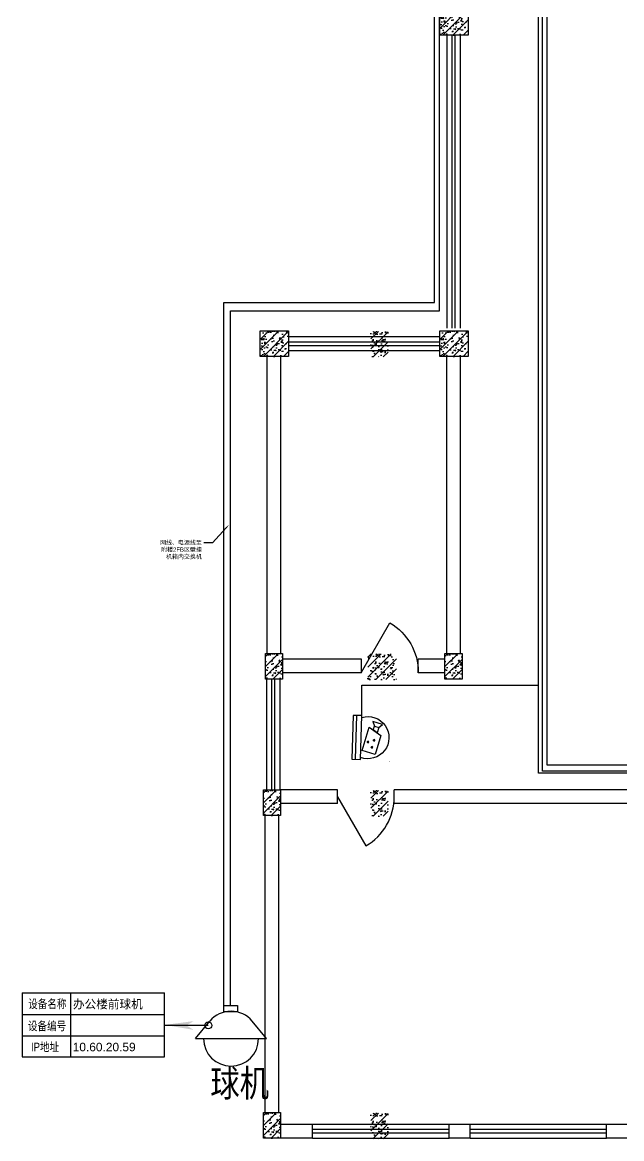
# Model space of a CAD drawing. Header units: millimetres. Extents: x 1454 to 76815, y 2126 to 32240.
# Drawn here: x 16514 to 23542, y 2126 to 15217 of the extents above; entities that cross this region are included whole.
import ezdxf
from ezdxf import colors
from ezdxf.entities.mleader import LeaderData, LeaderLine
from ezdxf.enums import TextEntityAlignment as Align
from ezdxf.math import Vec2, Vec3

# ---------------------------------------------------------------- set-up
doc = ezdxf.new("R2010")
doc.units = ezdxf.units.MM
doc.linetypes.add('CONTINOUS', pattern=[0])
for name, color, linetype in [('2期图框', 7, 'Continuous'), ('2期技防设备', 7, 'Continuous'), ('BD0', 7, 'Continuous'), ('C', 7, 'Continuous'), ('EBL', 3, 'Continuous'), ('EV-保安监控', 130, 'Continuous'), ('M', 7, 'Continuous'), ('WINDOW_TEXT', 7, 'Continuous'), ('Z', 7, 'Continuous'), ('Z1', 9, 'Continuous'), ('安防设备', 1, 'Continuous'), ('文字说明', 7, 'Continuous'), ('标注', 3, 'Continuous')]:
    doc.layers.add(name, color=color, linetype=linetype)
doc.styles.add('china', font='SimSun.ttf', dxfattribs={"width": 0.8})
doc.styles.add('SIMPLEX', font='SIMPLEX.SHX')
doc.styles.get("Standard").update_dxf_attribs({"font": 'arial.ttf'})
doc.linetypes.add('ZIGZAG', pattern='A,0.00254,-5.08,[131,ltypeshp.shx,S=5.08,R=0,X=-5.08,Y=0],-10.16,[131,ltypeshp.shx,S=5.08,R=180,X=5.08,Y=0],-5.08', length=20.32254)

# ---------------------------------------------------------------- blocks, each defined once
blk = doc.blocks.new('_DBLK')
blk.add_line((-0.5, 0), (0, -0.866))
blk.add_arc((-0.5, 0), 1, 300, 0)
at = {"layer": 'WINDOW_TEXT', "style": 'SIMPLEX', "flags": 9}
blk.add_attdef('A', text='', height=1, dxfattribs=at).set_placement((0, 1.5), align=Align.MIDDLE)
blk = doc.blocks.new('A$C7263570F')
at = {"layer": '安防设备', "color": 1, "linetype": 'Continuous', "lineweight": -3}
for p, q in [((0, 428), (0, 327)), ((514, 428), (0, 428)), ((514, 327), (514, 428)), ((514, 389), (0, 389)), ((0, 327), (514, 327)), ((62, 158), (105, 312)), ((105, 312), (382, 234)), ((288, 95), (62, 158)), ((141, 202), (138, 196)), ((138, 196), (141, 190)), ((141, 202), (147, 205)), ((141, 190), (147, 188)), ((147, 205), (153, 202)), ((147, 188), (153, 190)), ((153, 202), (155, 196)), ((155, 196), (153, 190)), ((201, 250), (198, 244)), ((198, 244), (201, 237)), ((201, 250), (207, 252)), ((201, 237), (207, 235)), ((207, 252), (213, 250)), ((207, 235), (213, 237)), ((213, 250), (215, 244)), ((215, 244), (213, 237)), ((222, 179), (219, 173)), ((219, 173), (222, 167)), ((222, 179), (228, 182)), ((222, 167), (228, 165)), ((228, 182), (234, 179)), ((228, 165), (234, 167)), ((234, 179), (236, 173)), ((236, 173), (234, 167)), ((382, 234), (288, 95)), ((319, 141), (351, 188)), ((380, 124), (319, 141)), ((351, 188), (395, 175)), ((395, 175), (380, 124)), ((395, 175), (380, 124)), ((447, 194), (395, 175)), ((415, 81), (447, 194)), ((380, 124), (415, 81))]:
    blk.add_line(p, q, dxfattribs=at)
at = {"layer": '安防设备', "color": 1, "linetype": 'Continuous', "lineweight": -3, "extrusion": (0, 0, -1)}
blk.add_ellipse((258, 248), major_axis=(0, 248), ratio=1, start_param=1.247574, end_param=5.035609, dxfattribs=at)
at = {"layer": '安防设备', "color": 1, "lineweight": -3, "extrusion": (0, 0, -1)}
for centre, major_axis, start_param, end_param in [((147, 196), (6.02, 6.02), 3.926991, 10.210176), ((207, 244), (6.02, 6.02), 3.926991, 10.210176), ((228, 173), (-6.02, 6.02), 5.497787, 11.780972)]:
    blk.add_ellipse(centre, major_axis=major_axis, ratio=1, start_param=start_param, end_param=end_param, dxfattribs=at)
at = {"layer": '安防设备', "color": 1, "linetype": 'Continuous', "lineweight": -3}
for points in [[(153, 202), (155, 196), (138, 196)], [(147, 205), (153, 202), (141, 202)], [(155, 196), (153, 190), (141, 190)], [(213, 250), (215, 244), (198, 244)], [(207, 252), (213, 250), (201, 250)], [(215, 244), (213, 237), (201, 237)], [(234, 179), (236, 173), (219, 173)], [(228, 182), (234, 179), (222, 179)], [(236, 173), (234, 167), (222, 167)]]:
    blk.add_solid(points, dxfattribs=at)
at = {"layer": '安防设备', "color": 1, "linetype": 'Continuous', "lineweight": -3, "extrusion": (0, 0, -1)}
for points in [[(-153, 202), (-141, 202), (-138, 196)], [(-155, 196), (-138, 196), (-141, 190)], [(-153, 190), (-141, 190), (-147, 188)], [(-213, 250), (-201, 250), (-198, 244)], [(-215, 244), (-198, 244), (-201, 237)], [(-213, 237), (-201, 237), (-207, 235)], [(-234, 179), (-222, 179), (-219, 173)], [(-236, 173), (-219, 173), (-222, 167)], [(-234, 167), (-222, 167), (-228, 165)]]:
    blk.add_solid(points, dxfattribs=at)
at = {"flags": 1}
for tag, p in [('SADA', (-61, 174)), ('ID', (664, -175)), ('名称', (-88, -232))]:
    blk.add_attdef(tag, p, '', height=200, dxfattribs=at)
blk.add_attdef('名称', (-20, -15), '', height=2.5)
blk = doc.blocks.new('A$C0CE75FD1')
at = {"layer": '安防设备'}
for p, q in [((0, 273), (143, 447)), ((708, 273), (565, 447)), ((0, 273), (708, 273))]:
    blk.add_line(p, q, dxfattribs=at)
blk.add_lwpolyline([(282, 603), (419, 603), (419, 539), (282, 539)], close=True, dxfattribs=at)
for start, end in [(39.4574, 140.5426), (180, 0)]:
    blk.add_arc((354, 273), 273, start, end, dxfattribs=at)
blk = doc.blocks.new('11')
at = {"layer": '2期图框', "color": 0}
for p, q in [((596664, 42851), (598331, 42851)), ((596664, 42599), (598331, 42599)), ((596664, 42347), (598331, 42347)), ((596664, 42101), (598331, 42101))]:
    blk.add_line(p, q, dxfattribs=at)
at = {"layer": 'EBL'}
blk.add_line((598845, 42471), (598330, 42471), dxfattribs=at)
blk.add_circle((598845, 42471), 40, dxfattribs=at)
blk.add_solid([(598331, 42476), (598672, 42419), (598674, 42521), (598588, 42471)], dxfattribs=at)
at = {"layer": '文字说明', "linetype": 'ZIGZAG'}
for p, q in [((596664, 42851), (596664, 42101)), ((597232, 42101), (597232, 42851)), ((598331, 42101), (598331, 42851))]:
    blk.add_line(p, q, dxfattribs=at)
at = {"layer": '2期技防设备', "width": 0.8}
for s, p in [('设备名称', (596733, 42672)), ('设备编号', (596730, 42413)), ('IP地址', (596766, 42168))]:
    blk.add_text(s, height=100, dxfattribs=at).set_placement(p)
at = {"layer": '文字说明', "linetype": 'ZIGZAG'}
for tag, p in [('设备名称', (597258, 42669)), ('设备编号', (597255, 42414)), ('IP地址', (597255, 42167))]:
    blk.add_attdef(tag, p, '', height=100, dxfattribs=at)

msp = doc.modelspace()

# ---------------------------------------------------------------- hatches: boundary and pattern name
at = {"layer": 'Z1'}
h = msp.add_hatch(dxfattribs=at)
h.set_pattern_fill('AR-CONC', color=256, scale=20, style=0)
h.set_pattern_definition([(50, (-1457414.38, -518627.62), (143.4520365, -12.550427), [15, -165]), (355, (-1457414.38, -518627.62), (-27.750267, 150.438427), [12, -132]), (100.4514, (-1457402.42, -518628.67), (115.701876, 137.887908), [12.748038, -140.228422]), (46.1842, (-1457414.38, -518587.62), (213.44821, -33.103803), [22.5, -247.5]), (96.6356, (-1457396.6, -518590.38), (186.93254, 194.823574), [19.122058, -210.3426]), (351.1842, (-1457414.38, -518587.62), (186.93239, 194.82372), [18, -198]), (21, (-1457394.38, -518597.62), (119.38141, -80.523778), [15, -165]), (326, (-1457394.38, -518597.62), (48.663066, 145.030009), [12, -132]), (71.4514, (-1457384.43, -518604.33), (168.044526, 64.506099), [12.748038, -140.228422]), (37.5, (-1457414.38, -518627.62), (2.431971, 66.5787708), [0, -130.4, 0, -134, 0, -132.5]), (7.5, (-1457414.38, -518627.62), (52.6139075, 78.8823424), [0, -76.4, 0, -127.4, 0, -50.5]), (327.5, (-1457458.98, -518627.62), (106.7644872, -4.5109743), [0, -50, 0, -156, 0, -207]), (317.5, (-1457478.98, -518627.62), (116.637234, 20.0209965), [0, -65, 0, -103.6, 0, -147])])
h.paths.add_polyline_path([(21408, 15367), (21742, 15367), (21742, 15067), (21408, 15067)])
h = msp.add_hatch(dxfattribs=at)
h.set_pattern_fill('ANSI31', color=256, scale=666.666667, style=0)
h.set_pattern_definition([(45, (-1457414.38, -518627.62), (-58.925565, 58.925565), [])])
h.paths.add_polyline_path([(21408, 15367), (21742, 15367), (21742, 15067), (21408, 15067)])
h = msp.add_hatch(dxfattribs=at)
h.set_pattern_fill('AR-CONC', color=256, scale=20, style=0)
h.set_pattern_definition([(50, (-1459519.64, -522395.14), (143.4520365, -12.550427), [15, -165]), (355, (-1459519.64, -522395.14), (-27.750267, 150.438427), [12, -132]), (100.4514, (-1459507.69, -522396.18), (115.701876, 137.887908), [12.748038, -140.228422]), (46.1842, (-1459519.64, -522355.14), (213.44821, -33.103803), [22.5, -247.5]), (96.6356, (-1459501.85, -522357.9), (186.93254, 194.823574), [19.122058, -210.3426]), (351.1842, (-1459519.64, -522355.14), (186.93239, 194.82372), [18, -198]), (21, (-1459499.64, -522365.14), (119.38141, -80.523778), [15, -165]), (326, (-1459499.64, -522365.14), (48.663066, 145.030009), [12, -132]), (71.4514, (-1459489.69, -522371.85), (168.044526, 64.506099), [12.748038, -140.228422]), (37.5, (-1459519.64, -522395.14), (2.431971, 66.5787708), [0, -130.4, 0, -134, 0, -132.5]), (7.5, (-1459519.64, -522395.14), (52.6139075, 78.8823424), [0, -76.4, 0, -127.4, 0, -50.5]), (327.5, (-1459564.24, -522395.14), (106.7644872, -4.5109743), [0, -50, 0, -156, 0, -207]), (317.5, (-1459584.24, -522395.14), (116.637234, 20.0209965), [0, -65, 0, -103.6, 0, -147])])
h.paths.add_polyline_path([(19303, 11600), (19636, 11600), (19636, 11300), (19303, 11300)])
h = msp.add_hatch(dxfattribs=at)
h.set_pattern_fill('ANSI31', color=256, scale=666.666667, style=0)
h.set_pattern_definition([(45, (-1459519.64, -522395.14), (-58.925565, 58.925565), [])])
h.paths.add_polyline_path([(19303, 11600), (19636, 11600), (19636, 11300), (19303, 11300)])
h = msp.add_hatch(dxfattribs=at)
h.set_pattern_fill('ANSI31', color=256, scale=666.666667, style=0)
h.set_pattern_definition([(45, (-1665092.01, -96398.72), (-58.925565, 58.925565), [])])
h.paths.add_polyline_path([(20602, 11593), (20802, 11593), (20802, 11293), (20602, 11293)])
h = msp.add_hatch(dxfattribs=at)
h.set_pattern_fill('AR-CONC', color=256, scale=20, style=0)
h.set_pattern_definition([(50, (-1665092.01, -96398.72), (143.4520365, -12.550427), [15, -165]), (355, (-1665092, -96398.72), (-27.750267, 150.438427), [12, -132]), (100.4514, (-1665080.05, -96399.76), (115.701876, 137.887908), [12.748038, -140.228422]), (46.1842, (-1665092, -96358.72), (213.44821, -33.103803), [22.5, -247.5]), (96.6356, (-1665074.22, -96361.48), (186.93254, 194.823574), [19.122058, -210.3426]), (351.1842, (-1665092, -96358.72), (186.93239, 194.82372), [18, -198]), (21, (-1665072.01, -96368.72), (119.3814104, -80.523778), [15, -165]), (326, (-1665072, -96368.72), (48.663066, 145.030009), [12, -132]), (71.4514, (-1665062.06, -96375.43), (168.044526, 64.506099), [12.748038, -140.228422]), (37.5, (-1665092.007, -96398.716), (2.431971, 66.5787708), [0, -130.4, 0, -134, 0, -132.5]), (7.5, (-1665092.01, -96398.72), (52.6139075, 78.8823424), [0, -76.4, 0, -127.4, 0, -50.5]), (327.5, (-1665136.607, -96398.716), (106.7644872, -4.5109743), [0, -50, 0, -156, 0, -207]), (317.5, (-1665156.61, -96398.72), (116.637234, 20.0209965), [0, -65, 0, -103.6, 0, -147])])
h.paths.add_polyline_path([(20602, 11593), (20802, 11593), (20802, 11293), (20602, 11293)])
h = msp.add_hatch(dxfattribs=at)
h.set_pattern_fill('ANSI31', color=256, scale=666.666667, style=0)
h.set_pattern_definition([(45, (-1457414.38, -522395.14), (-58.925565, 58.925565), [])])
h.paths.add_polyline_path([(21408, 11600), (21742, 11600), (21742, 11300), (21408, 11300)])
h = msp.add_hatch(dxfattribs=at)
h.set_pattern_fill('AR-CONC', color=256, scale=20, style=0)
h.set_pattern_definition([(50, (-1457414.38, -522395.14), (143.4520365, -12.550427), [15, -165]), (355, (-1457414.38, -522395.14), (-27.750267, 150.438427), [12, -132]), (100.4514, (-1457402.42, -522396.18), (115.701876, 137.887908), [12.748038, -140.228422]), (46.1842, (-1457414.38, -522355.14), (213.44821, -33.103803), [22.5, -247.5]), (96.6356, (-1457396.6, -522357.9), (186.93254, 194.823574), [19.122058, -210.3426]), (351.1842, (-1457414.38, -522355.14), (186.93239, 194.82372), [18, -198]), (21, (-1457394.38, -522365.14), (119.38141, -80.523778), [15, -165]), (326, (-1457394.38, -522365.14), (48.663066, 145.030009), [12, -132]), (71.4514, (-1457384.43, -522371.85), (168.044526, 64.506099), [12.748038, -140.228422]), (37.5, (-1457414.38, -522395.14), (2.431971, 66.5787708), [0, -130.4, 0, -134, 0, -132.5]), (7.5, (-1457414.38, -522395.14), (52.6139075, 78.8823424), [0, -76.4, 0, -127.4, 0, -50.5]), (327.5, (-1457458.98, -522395.14), (106.7644872, -4.5109743), [0, -50, 0, -156, 0, -207]), (317.5, (-1457478.98, -522395.14), (116.637234, 20.0209965), [0, -65, 0, -103.6, 0, -147])])
h.paths.add_polyline_path([(21408, 11600), (21742, 11600), (21742, 11300), (21408, 11300)])
h = msp.add_hatch(dxfattribs=at)
h.set_pattern_fill('ANSI31', color=256, scale=666.666667, style=0)
h.set_pattern_definition([(45, (-1459524.91, -526178.47), (-58.925565, 58.925565), [])])
h.paths.add_polyline_path([(19365, 7816), (19565, 7816), (19565, 7516), (19365, 7516)])
h = msp.add_hatch(dxfattribs=at)
h.set_pattern_fill('AR-CONC', color=256, scale=20, style=0)
h.set_pattern_definition([(50, (-1459524.91, -526178.47), (143.4520365, -12.550427), [15, -165]), (355, (-1459524.91, -526178.47), (-27.750267, 150.438427), [12, -132]), (100.4514, (-1459512.95, -526179.52), (115.701876, 137.887908), [12.748038, -140.228422]), (46.1842, (-1459524.91, -526138.47), (213.44821, -33.103803), [22.5, -247.5]), (96.6356, (-1459507.12, -526141.23), (186.93254, 194.823574), [19.122058, -210.3426]), (351.1842, (-1459524.9, -526138.47), (186.93239, 194.82372), [18, -198]), (21, (-1459504.91, -526148.47), (119.38141, -80.523778), [15, -165]), (326, (-1459504.91, -526148.47), (48.663066, 145.030009), [12, -132]), (71.4514, (-1459494.96, -526155.18), (168.044526, 64.506099), [12.748038, -140.228422]), (37.5, (-1459524.91, -526178.47), (2.431971, 66.5787708), [0, -130.4, 0, -134, 0, -132.5]), (7.5, (-1459524.91, -526178.47), (52.6139075, 78.8823424), [0, -76.4, 0, -127.4, 0, -50.5]), (327.5, (-1459569.51, -526178.47), (106.7644872, -4.5109743), [0, -50, 0, -156, 0, -207]), (317.5, (-1459589.51, -526178.47), (116.637234, 20.0209965), [0, -65, 0, -103.6, 0, -147])])
h.paths.add_polyline_path([(19365, 7816), (19565, 7816), (19565, 7516), (19365, 7516)])
h = msp.add_hatch(dxfattribs=at)
h.set_pattern_fill('AR-CONC', color=256, scale=20, style=0)
h.set_pattern_definition([(50, (-1665061.29, -100182.05), (143.4520365, -12.550427), [15, -165]), (355, (-1665061.29, -100182.05), (-27.750267, 150.438427), [12, -132]), (100.4514, (-1665049.33, -100183.1), (115.701876, 137.887908), [12.748038, -140.228422]), (46.1842, (-1665061.29, -100142.05), (213.44821, -33.103803), [22.5, -247.5]), (96.6356, (-1665043.5, -100144.8), (186.93254, 194.823574), [19.122058, -210.3426]), (351.1842, (-1665061.29, -100142.05), (186.93239, 194.82372), [18, -198]), (21, (-1665041.29, -100152.05), (119.3814104, -80.523778), [15, -165]), (326, (-1665041.29, -100152.05), (48.663066, 145.030009), [12, -132]), (71.4514, (-1665031.34, -100158.76), (168.044526, 64.506099), [12.748038, -140.228422]), (37.5, (-1665061.29, -100182.05), (2.431971, 66.5787708), [0, -130.4, 0, -134, 0, -132.5]), (7.5, (-1665061.29, -100182.05), (52.6139075, 78.8823424), [0, -76.4, 0, -127.4, 0, -50.5]), (327.5, (-1665105.89, -100182.05), (106.7644872, -4.5109743), [0, -50, 0, -156, 0, -207]), (317.5, (-1665125.89, -100182.05), (116.637234, 20.0209965), [0, -65, 0, -103.6, 0, -147])])
h.paths.add_polyline_path([(20566, 7810), (20900, 7810), (20900, 7510), (20566, 7510)])
h = msp.add_hatch(dxfattribs=at)
h.set_pattern_fill('ANSI31', color=256, scale=666.666667, style=0)
h.set_pattern_definition([(45, (-1665061.29, -100182.05), (-58.925565, 58.925565), [])])
h.paths.add_polyline_path([(20566, 7810), (20900, 7810), (20900, 7510), (20566, 7510)])
h = msp.add_hatch(dxfattribs=at)
h.set_pattern_fill('AR-CONC', color=256, scale=20, style=0)
h.set_pattern_definition([(50, (-1457419.65, -526178.47), (143.4520365, -12.550427), [15, -165]), (355, (-1457419.65, -526178.47), (-27.750267, 150.438427), [12, -132]), (100.4514, (-1457407.7, -526179.52), (115.701876, 137.887908), [12.748038, -140.228422]), (46.1842, (-1457419.65, -526138.47), (213.44821, -33.103803), [22.5, -247.5]), (96.6356, (-1457401.86, -526141.23), (186.93254, 194.823574), [19.122058, -210.3426]), (351.1842, (-1457419.65, -526138.47), (186.93239, 194.82372), [18, -198]), (21, (-1457399.65, -526148.47), (119.38141, -80.523778), [15, -165]), (326, (-1457399.65, -526148.47), (48.663066, 145.030009), [12, -132]), (71.4514, (-1457389.7, -526155.18), (168.044526, 64.506099), [12.748038, -140.228422]), (37.5, (-1457419.65, -526178.47), (2.431971, 66.5787708), [0, -130.4, 0, -134, 0, -132.5]), (7.5, (-1457419.65, -526178.47), (52.6139075, 78.8823424), [0, -76.4, 0, -127.4, 0, -50.5]), (327.5, (-1457464.25, -526178.47), (106.7644872, -4.5109743), [0, -50, 0, -156, 0, -207]), (317.5, (-1457484.25, -526178.47), (116.637234, 20.0209965), [0, -65, 0, -103.6, 0, -147])])
h.paths.add_polyline_path([(21470, 7816), (21670, 7816), (21670, 7516), (21470, 7516)])
h = msp.add_hatch(dxfattribs=at)
h.set_pattern_fill('ANSI31', color=256, scale=666.666667, style=0)
h.set_pattern_definition([(45, (-1457419.65, -526178.47), (-58.925565, 58.925565), [])])
h.paths.add_polyline_path([(21470, 7816), (21670, 7816), (21670, 7516), (21470, 7516)])
h = msp.add_hatch(dxfattribs=at)
h.set_pattern_fill('AR-CONC', color=256, scale=20, style=0)
h.set_pattern_definition([(50, (-1459547.71, -527778.47), (143.4520365, -12.550427), [15, -165]), (355, (-1459547.71, -527778.47), (-27.750267, 150.438427), [12, -132]), (100.4514, (-1459535.76, -527779.52), (115.701876, 137.887908), [12.748038, -140.228422]), (46.1842, (-1459547.71, -527738.47), (213.44821, -33.103803), [22.5, -247.5]), (96.6356, (-1459529.93, -527741.23), (186.93254, 194.823574), [19.122058, -210.3426]), (351.1842, (-1459547.71, -527738.47), (186.93239, 194.82372), [18, -198]), (21, (-1459527.71, -527748.47), (119.38141, -80.523778), [15, -165]), (326, (-1459527.71, -527748.47), (48.663066, 145.030009), [12, -132]), (71.4514, (-1459517.76, -527755.18), (168.044526, 64.506099), [12.748038, -140.228422]), (37.5, (-1459547.71, -527778.47), (2.431971, 66.5787708), [0, -130.4, 0, -134, 0, -132.5]), (7.5, (-1459547.71, -527778.47), (52.6139075, 78.8823424), [0, -76.4, 0, -127.4, 0, -50.5]), (327.5, (-1459592.31, -527778.47), (106.7644872, -4.5109743), [0, -50, 0, -156, 0, -207]), (317.5, (-1459612.31, -527778.47), (116.637234, 20.0209965), [0, -65, 0, -103.6, 0, -147])])
h.paths.add_polyline_path([(19342, 6216), (19542, 6216), (19542, 5916), (19342, 5916)])
h = msp.add_hatch(dxfattribs=at)
h.set_pattern_fill('ANSI31', color=256, scale=666.666667, style=0)
h.set_pattern_definition([(45, (-1459547.71, -527778.47), (-58.925565, 58.925565), [])])
h.paths.add_polyline_path([(19342, 6216), (19542, 6216), (19542, 5916), (19342, 5916)])
h = msp.add_hatch(dxfattribs=at)
h.set_pattern_fill('ANSI31', color=256, scale=666.666667, style=0)
h.set_pattern_definition([(45, (-1665092.01, -101782.05), (-58.925565, 58.925565), [])])
h.paths.add_polyline_path([(20602, 6210), (20802, 6210), (20802, 5910), (20602, 5910)])
h = msp.add_hatch(dxfattribs=at)
h.set_pattern_fill('AR-CONC', color=256, scale=20, style=0)
h.set_pattern_definition([(50, (-1665092.01, -101782.05), (143.4520365, -12.550427), [15, -165]), (355, (-1665092, -101782.05), (-27.750267, 150.438427), [12, -132]), (100.4514, (-1665080.05, -101783.1), (115.701876, 137.887908), [12.748038, -140.228422]), (46.1842, (-1665092, -101742.05), (213.44821, -33.103803), [22.5, -247.5]), (96.6356, (-1665074.22, -101744.8), (186.93254, 194.823574), [19.122058, -210.3426]), (351.1842, (-1665092, -101742.05), (186.93239, 194.82372), [18, -198]), (21, (-1665072.01, -101752.05), (119.3814104, -80.523778), [15, -165]), (326, (-1665072, -101752.05), (48.663066, 145.030009), [12, -132]), (71.4514, (-1665062.06, -101758.76), (168.044526, 64.506099), [12.748038, -140.228422]), (37.5, (-1665092.007, -101782.05), (2.431971, 66.5787708), [0, -130.4, 0, -134, 0, -132.5]), (7.5, (-1665092.01, -101782.05), (52.6139075, 78.8823424), [0, -76.4, 0, -127.4, 0, -50.5]), (327.5, (-1665136.607, -101782.05), (106.7644872, -4.5109743), [0, -50, 0, -156, 0, -207]), (317.5, (-1665156.61, -101782.05), (116.637234, 20.0209965), [0, -65, 0, -103.6, 0, -147])])
h.paths.add_polyline_path([(20602, 6210), (20802, 6210), (20802, 5910), (20602, 5910)])
h = msp.add_hatch(dxfattribs=at)
h.set_pattern_fill('AR-CONC', color=256, scale=20, style=0)
h.set_pattern_definition([(50, (-1459547.71, -531561.8), (143.4520365, -12.550427), [15, -165]), (355, (-1459547.71, -531561.8), (-27.750267, 150.438427), [12, -132]), (100.4514, (-1459535.76, -531562.85), (115.701876, 137.887908), [12.748038, -140.228422]), (46.1842, (-1459547.71, -531521.8), (213.44821, -33.103803), [22.5, -247.5]), (96.6356, (-1459529.93, -531524.56), (186.93254, 194.823574), [19.122058, -210.3426]), (351.1842, (-1459547.71, -531521.8), (186.93239, 194.82372), [18, -198]), (21, (-1459527.71, -531531.8), (119.38141, -80.523778), [15, -165]), (326, (-1459527.71, -531531.8), (48.663066, 145.030009), [12, -132]), (71.4514, (-1459517.76, -531538.51), (168.044526, 64.506099), [12.748038, -140.228422]), (37.5, (-1459547.71, -531561.804), (2.431971, 66.5787708), [0, -130.4, 0, -134, 0, -132.5]), (7.5, (-1459547.71, -531561.804), (52.6139075, 78.8823424), [0, -76.4, 0, -127.4, 0, -50.5]), (327.5, (-1459592.31, -531561.804), (106.7644872, -4.5109743), [0, -50, 0, -156, 0, -207]), (317.5, (-1459612.31, -531561.8), (116.637234, 20.0209965), [0, -65, 0, -103.6, 0, -147])])
h.paths.add_polyline_path([(19342, 2433), (19542, 2433), (19542, 2133), (19342, 2133)])
h = msp.add_hatch(dxfattribs=at)
h.set_pattern_fill('ANSI31', color=256, scale=666.666667, style=0)
h.set_pattern_definition([(45, (-1459547.71, -531561.804), (-58.925565, 58.925565), [])])
h.paths.add_polyline_path([(19342, 2433), (19542, 2433), (19542, 2133), (19342, 2133)])
h = msp.add_hatch(dxfattribs=at)
h.set_pattern_fill('ANSI31', color=256, scale=666.666667, style=0)
h.set_pattern_definition([(45, (-1665092.01, -105565.38), (-58.925565, 58.925565), [])])
h.paths.add_polyline_path([(20602, 2426), (20802, 2426), (20802, 2126), (20602, 2126)])
h = msp.add_hatch(dxfattribs=at)
h.set_pattern_fill('AR-CONC', color=256, scale=20, style=0)
h.set_pattern_definition([(50, (-1665092.01, -105565.38), (143.4520365, -12.550427), [15, -165]), (355, (-1665092, -105565.38), (-27.750267, 150.438427), [12, -132]), (100.4514, (-1665080.05, -105566.43), (115.701876, 137.887908), [12.748038, -140.228422]), (46.1842, (-1665092, -105525.38), (213.44821, -33.103803), [22.5, -247.5]), (96.6356, (-1665074.22, -105528.14), (186.93254, 194.823574), [19.122058, -210.3426]), (351.1842, (-1665092, -105525.38), (186.93239, 194.82372), [18, -198]), (21, (-1665072.01, -105535.38), (119.3814104, -80.523778), [15, -165]), (326, (-1665072, -105535.38), (48.663066, 145.030009), [12, -132]), (71.4514, (-1665062.06, -105542.1), (168.044526, 64.506099), [12.748038, -140.228422]), (37.5, (-1665092.007, -105565.383), (2.431971, 66.5787708), [0, -130.4, 0, -134, 0, -132.5]), (7.5, (-1665092.01, -105565.38), (52.6139075, 78.8823424), [0, -76.4, 0, -127.4, 0, -50.5]), (327.5, (-1665136.607, -105565.383), (106.7644872, -4.5109743), [0, -50, 0, -156, 0, -207]), (317.5, (-1665156.61, -105565.38), (116.637234, 20.0209965), [0, -65, 0, -103.6, 0, -147])])
h.paths.add_polyline_path([(20602, 2426), (20802, 2426), (20802, 2126), (20602, 2126)])

# ---------------------------------------------------------------- linework, layer by layer
at = {"layer": 'BD0'}
for p, q in [((19386, 7816), (19386, 11300)), ((19546, 9066), (19546, 11300)), ((21491, 7816), (21491, 11300)), ((21651, 9066), (21651, 11300)), ((19546, 7816), (19546, 9166)), ((21651, 7816), (21651, 9166)), ((20491, 7748), (19565, 7748)), ((21470, 7748), (21157, 7748)), ((20491, 7588), (19565, 7588)), ((21470, 7588), (21157, 7588)), ((20208, 6216), (19542, 6216)), ((20208, 6056), (20208, 6216)), ((23471, 6216), (20875, 6216)), ((20875, 6056), (20875, 6216)), ((23675, 6216), (23471, 6216)), ((20208, 6056), (19542, 6056)), ((23675, 6056), (20875, 6056)), ((19362, 2433), (19362, 5916)), ((19522, 2433), (19522, 5916)), ((19918, 2293), (19542, 2293)), ((19918, 2133), (19918, 2293)), ((21765, 2293), (21518, 2293)), ((21518, 2133), (21518, 2293)), ((21765, 2133), (21765, 2293)), ((23365, 2133), (23365, 2293)), ((23675, 2293), (23365, 2293)), ((19918, 2133), (19542, 2133)), ((21765, 2133), (21518, 2133)), ((23675, 2133), (23365, 2133))]:
    msp.add_line(p, q, dxfattribs=at)
at = {"layer": 'C', "color": 7}
for p, q in [((21491, 15067), (21491, 11629)), ((21551, 15067), (21551, 11629)), ((21591, 11629), (21591, 15067)), ((21651, 11629), (21651, 15067)), ((21408, 11528), (19636, 11528)), ((21408, 11468), (19636, 11468)), ((19636, 11428), (21408, 11428)), ((19636, 11368), (21408, 11368)), ((19376, 7516), (19376, 6216)), ((19436, 7516), (19436, 6216)), ((19476, 6216), (19476, 7516)), ((19536, 6216), (19536, 7516)), ((21518, 2293), (19918, 2293)), ((21518, 2233), (19918, 2233)), ((23365, 2293), (21765, 2293)), ((23365, 2233), (21765, 2233)), ((19918, 2193), (21518, 2193)), ((19918, 2133), (21518, 2133)), ((21765, 2193), (23365, 2193)), ((21765, 2133), (23365, 2133))]:
    msp.add_line(p, q, dxfattribs=at)
at = {"layer": 'EV-保安监控', "color": 0}
for p, q in [((20491, 7588), (20491, 7748)), ((21157, 7588), (21157, 7748))]:
    msp.add_line(p, q, dxfattribs=at)
at = {"layer": 'Z'}
for points in [[(21408, 15367), (21742, 15367), (21742, 15067), (21408, 15067)], [(19303, 11600), (19636, 11600), (19636, 11300), (19303, 11300)], [(21408, 11600), (21742, 11600), (21742, 11300), (21408, 11300)], [(19365, 7816), (19565, 7816), (19565, 7516), (19365, 7516)], [(21470, 7816), (21670, 7816), (21670, 7516), (21470, 7516)], [(19342, 6216), (19542, 6216), (19542, 5916), (19342, 5916)], [(19342, 2433), (19542, 2433), (19542, 2133), (19342, 2133)]]:
    msp.add_lwpolyline(points, close=True, dxfattribs=at)
at = {"layer": '文字说明', "color": 2, "linetype": 'CONTINOUS'}
for p, q in [((22670, 6505), (22670, 23373)), ((61605, 6505), (22670, 6505))]:
    msp.add_line(p, q, dxfattribs=at)
at = {"layer": '文字说明', "color": 1, "linetype": 'CONTINOUS'}
for p, q in [((22615, 6436), (22615, 19676)), ((21407, 11835), (21407, 19009)), ((18957, 3689), (18957, 11835)), ((18957, 11835), (21407, 11835)), ((61605, 6436), (22615, 6436))]:
    msp.add_line(p, q, dxfattribs=at)
at = {"layer": '文字说明', "color": 5, "linetype": 'CONTINOUS'}
for p, q in [((22568, 6413), (22568, 19632)), ((21346, 11933), (21346, 19039)), ((18877, 3689), (18877, 11933)), ((18877, 11933), (21346, 11933)), ((20495, 7087), (20495, 7445)), ((20495, 7445), (22568, 7445)), ((61605, 6413), (22568, 6413))]:
    msp.add_line(p, q, dxfattribs=at)

# ---------------------------------------------------------------- block references
at = {"layer": '2期技防设备', "color": 0, "xscale": 1.179688601382054, "yscale": 1.179688601382054, "zscale": 1.179688600283384}
msp.add_blockref('A$C0CE75FD1', (18544, 2977), dxfattribs=at)
at = {"layer": 'M', "xscale": -666.6666666665114, "yscale": 666.6666666666277, "zscale": 666.6666666666666, "rotation": 180}
msp.add_blockref('_DBLK', (20824, 7596), dxfattribs=at)
at = {"layer": 'M', "xscale": 666.6666666665114, "yscale": 666.6666666666277, "zscale": 666.6666666666666}
msp.add_blockref('_DBLK', (20542, 6136), dxfattribs=at)
at = {"layer": '安防设备', "color": 0}
ref = msp.add_blockref('A$C7263570F', (20806, 6564), dxfattribs=dict(at, rotation=88.34879074761658))
ref.add_attrib('名称', '摄像头001', (20821, 6544), dxfattribs={"layer": '0', "height": 2.5, "rotation": 88.3488})
at = {"layer": '文字说明', "color": 0, "linetype": 'CONTINOUS'}
msp.add_blockref('11', (-580150, -39016), dxfattribs=at).add_auto_attribs({'设备名称': '办公楼前球机', 'IP地址': '10.60.20.59'})

# ---------------------------------------------------------------- texts
at = {"color": 0, "style": 'china', "width": 0.8}
msp.add_text('球机', height=315.8, dxfattribs=at).set_placement((18718, 2619))

# ---------------------------------------------------------------- leaders
at = {"layer": '标注', "color": 7, "true_color": 0xffffff}
ml = msp.add_multileader_mtext('Standard', dxfattribs=at)
ml.set_content('\\pxt12;网线、电源线至附楼2FB区壁挂机箱内交换机', color=(255, 255, 255))
ml.set_leader_properties()
ml.build(insert=Vec2(0, 0))
ml.multileader.update_dxf_attribs({"arrow_head_size": 49.9})
ctx = ml.context
ctx.base_point, ctx.char_height, ctx.arrow_head_size, ctx.landing_gap_size, ctx.plane_origin = Vec3(18106, 9115), 49.92, 49.9, 25, Vec3(18668, 8625)
ctx.text_align_type = 2
notes = []
notes.append((ctx, [(0, (1, 1, 0), (18744, 9115), (-1, 0), 99.8, [(0, [(18938, 9325)], 0, [])])]))
ctx.mtext.insert, ctx.mtext.width, ctx.mtext.alignment, ctx.mtext.flow_direction = Vec3(18619, 9143), 506.13, 3, 5
for ctx, leaders in notes:
    for number, flags, end, landing, length, lines in leaders:
        leader = LeaderData()
        leader.index, (leader.has_last_leader_line, leader.has_dogleg_vector, leader.attachment_direction) = number, flags
        leader.last_leader_point, leader.dogleg_vector, leader.dogleg_length = Vec3(end), Vec3(landing), length
        for number, points, colour, breaks in lines:
            line = LeaderLine()
            line.index, line.vertices, line.color, line.breaks = number, Vec3.list(points), colors.encode_raw_color(colour), breaks
            leader.lines.append(line)
        ctx.leaders.append(leader)

doc.saveas('drawing.dxf')
